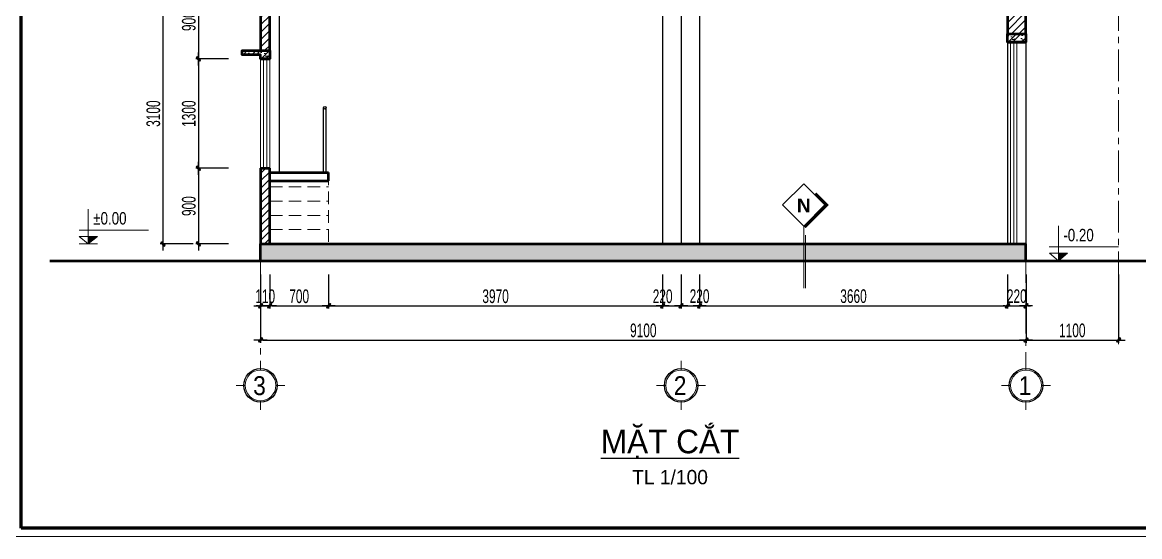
# Model space of a CAD drawing. Header units: millimetres. Extents: x 596422 to 1674380, y -367470 to 58862.
# Drawn here: x 1061434 to 1074717, y -32063 to -25945 of the extents above; entities that cross this region are included whole.
import ezdxf
from ezdxf.enums import TextEntityAlignment as Align

# ---------------------------------------------------------------- set-up
doc = ezdxf.new("R2010")
doc.units = ezdxf.units.MM
doc.header["$LTSCALE"] = 600
doc.header["$MEASUREMENT"] = 0
doc.linetypes.add('CENTER', pattern=[2, 1.25, -0.25, 0.25, -0.25])
doc.linetypes.add('HIDDEN', pattern=[0.375, 0.25, -0.125])
doc.layers.get('0').update_dxf_attribs({"lineweight": 0})
doc.layers.get('Defpoints').update_dxf_attribs({"lineweight": 0})
for name, color, linetype, lineweight in [('EG Dim', 8, 'Continuous', 18), ('EG Text2', 7, 'Continuous', 18), ('ISO', 33, 'Continuous', 15), ('LC Hatch', 252, 'Continuous', 9), ('LC ISO', 153, 'Continuous', 13), ('LC Net manh', 9, 'Continuous', 5), ('LC Net thay', 7, 'Continuous', 25), ('LC Text1', 3, 'Continuous', 20), ('LC Text2', 7, 'Continuous', 25), ('NET KY HIEU', 31, 'Continuous', 20), ('truc', 76, 'CENTER', 9), ('VAT DUNG TV', 253, 'Continuous', 9), ('wall', 30, 'Continuous', 50)]:
    doc.layers.add(name, color=color, linetype=linetype, lineweight=lineweight)
doc.layers.add('Khungten_LCDI', color=7, linetype='Continuous')
doc.layers.add('Kichthuoc', color=9, linetype='Continuous')
doc.styles.add('CHU THUONG', font='chhbg.shx', dxfattribs={"width": 0.8, "height": 220})
doc.styles.add('CHU TO', font='VHARIALB.TTF')
doc.styles.add('EG 1', font='VHAVANB.TTF')
doc.styles.add('HOATBIF', font='hoatbif.shx', dxfattribs={"width": 0.65})
doc.styles.add('Khungten', font='VHAVAN.TTF', dxfattribs={"width": 0.9, "height": 5000})
doc.styles.add('LC 1', font='VHAVANB.TTF')
doc.styles.add('Title', font='VHAVAN.TTF', dxfattribs={"width": 0.8})
doc.dimstyles.new('1-100', dxfattribs={"dimscale": 300, "dimtxt": 1.2, "dimasz": 0.25, "dimexe": 0.5, "dimexo": 0, "dimgap": 0.3, "dimtad": 1, "dimdec": 0, "dimzin": 0, "dimdsep": 46, "dimtxsty": 'HOATBIF', "dimblk1": 'DOT', "dimblk2": 'DOT', "dimsah": 1, "dimcen": -1, "dimdle": 1, "dimclrd": 256, "dimclre": 256, "dimclrt": 4, "dimadec": 3, "dimazin": 2, "dimtfac": 0.333333, "dimtdec": 0, "dimtix": 1, "dimtmove": 2, "dimatfit": 3, "dimldrblk": 'DOT', "dimfxl": 1, "dimtvp": 0.833333, "dimtolj": 1, "dimtzin": 0, "dimarcsym": 0})

# ---------------------------------------------------------------- blocks, each defined once
blk = doc.blocks.new('TTRUC')
at = {"layer": 'ISO'}
for p, q in [((0, 6.37), (0, 10.13)), ((-6.37, 0), (-10.13, 0)), ((6.37, 0), (10.13, 0)), ((0, -6.37), (0, -10.13))]:
    blk.add_line(p, q, dxfattribs=at)
blk.add_circle((0, 0), 6.37, dxfattribs=at)
at = {"layer": 'Kichthuoc'}
blk.add_circle((0, 0), 6.95, dxfattribs=at)
blk = doc.blocks.new('DOT')
at = {"layer": 'Kichthuoc'}
blk.add_line((-3, 0), (3, 0), dxfattribs=at)
at = {"layer": 'Kichthuoc', "color": 4}
blk.add_line((-1, -1), (1, 1), dxfattribs=at)
blk.add_lwpolyline([(0.5, 1), (-1, -0.5), (-0.5, -1), (1, 0.5)], close=True, dxfattribs=at)
blk = doc.blocks.new('*D643')
at = {"layer": 'Defpoints', "color": 0, "transparency": 16777216}
for p in [(1065075, -28946), (1069046, -28945), (1069046, -29317)]:
    blk.add_point(p, dxfattribs=at)
at = {"layer": 'EG Dim', "lineweight": -2, "transparency": 16777216}
for p, q in [((1065075, -28946), (1065075, -29350)), ((1069046, -28945), (1069046, -29350)), ((1065101, -29317), (1069020, -29317))]:
    blk.add_line(p, q, dxfattribs=at)
at = {"layer": 'EG Dim', "lineweight": -2, "transparency": 16777216, "xscale": 26, "yscale": 26, "zscale": 26, "rotation": 180}
blk.add_blockref('DOT', (1065075, -29317), dxfattribs=at)
at = {"layer": 'EG Dim', "lineweight": -2, "transparency": 16777216, "xscale": 26, "yscale": 26, "zscale": 26}
blk.add_blockref('DOT', (1069046, -29317), dxfattribs=at)
at = {"layer": 'EG Dim', "color": 4, "transparency": 16777216, "insert": (1067060, -29204), "char_height": 162.5, "attachment_point": 5, "style": 'HOATBIF'}
blk.add_mtext('\\A1;3970', dxfattribs=at)
blk = doc.blocks.new('_Dot')
at = {"color": 0, "linetype": 'ByBlock', "lineweight": -2}
blk.add_line((-0.5, 0), (-1, 0), dxfattribs=at)
at = {"color": 0, "linetype": 'ByBlock', "const_width": 0.5}
blk.add_lwpolyline([(-0.25, 0, 1), (0.25, 0, 1)], format="xyb", close=True, dxfattribs=at)
blk = doc.blocks.new('*D644')
at = {"layer": 'Defpoints', "color": 0, "transparency": 16777216}
for p in [(1069485, -28945), (1073146, -28945), (1073146, -29317)]:
    blk.add_point(p, dxfattribs=at)
at = {"layer": 'EG Dim', "lineweight": -2, "transparency": 16777216}
for p, q in [((1069485, -28945), (1069485, -29349)), ((1073146, -28945), (1073146, -29349)), ((1069511, -29317), (1073120, -29317))]:
    blk.add_line(p, q, dxfattribs=at)
at = {"layer": 'EG Dim', "lineweight": -2, "transparency": 16777216, "xscale": 26, "yscale": 26, "zscale": 26, "rotation": 180}
blk.add_blockref('DOT', (1069485, -29317), dxfattribs=at)
at = {"layer": 'EG Dim', "lineweight": -2, "transparency": 16777216, "xscale": 26, "yscale": 26, "zscale": 26}
blk.add_blockref('DOT', (1073146, -29317), dxfattribs=at)
at = {"layer": 'EG Dim', "color": 4, "transparency": 16777216, "insert": (1071315, -29203), "char_height": 162.5, "attachment_point": 5, "style": 'HOATBIF'}
blk.add_mtext('\\A1;3660', dxfattribs=at)
blk = doc.blocks.new('*D645')
at = {"layer": 'Defpoints', "color": 0, "transparency": 16777216}
for p in [(1064266, -28946), (1073366, -28945), (1073366, -29724)]:
    blk.add_point(p, dxfattribs=at)
at = {"layer": 'EG Dim', "lineweight": -2, "transparency": 16777216}
for p, q in [((1064266, -28946), (1064266, -29756)), ((1073366, -28945), (1073366, -29756)), ((1064292, -29724), (1073340, -29724))]:
    blk.add_line(p, q, dxfattribs=at)
at = {"layer": 'EG Dim', "lineweight": -2, "transparency": 16777216, "xscale": 26, "yscale": 26, "zscale": 26, "rotation": 180}
blk.add_blockref('DOT', (1064266, -29724), dxfattribs=at)
at = {"layer": 'EG Dim', "lineweight": -2, "transparency": 16777216, "xscale": 26, "yscale": 26, "zscale": 26}
blk.add_blockref('DOT', (1073366, -29724), dxfattribs=at)
at = {"layer": 'EG Dim', "color": 4, "transparency": 16777216, "insert": (1068816, -29610), "char_height": 162.5, "attachment_point": 5, "style": 'HOATBIF'}
blk.add_mtext('\\A1;9100', dxfattribs=at)
blk = doc.blocks.new('*D646')
at = {"layer": 'Defpoints', "color": 0, "transparency": 16777216}
for p in [(1064266, -28946), (1064376, -28946), (1064376, -29317)]:
    blk.add_point(p, dxfattribs=at)
at = {"layer": 'EG Dim', "lineweight": -2, "transparency": 16777216}
for p, q in [((1064266, -28946), (1064266, -29350)), ((1064376, -28946), (1064376, -29350)), ((1064240, -29317), (1064214, -29317)), ((1064266, -29317), (1064376, -29317)), ((1064402, -29317), (1064428, -29317))]:
    blk.add_line(p, q, dxfattribs=at)
at = {"layer": 'EG Dim', "lineweight": -2, "transparency": 16777216, "xscale": 26, "yscale": 26, "zscale": 26}
blk.add_blockref('DOT', (1064266, -29317), dxfattribs=at)
at = {"layer": 'EG Dim', "lineweight": -2, "transparency": 16777216, "xscale": 26, "yscale": 26, "zscale": 26, "rotation": 180}
blk.add_blockref('DOT', (1064376, -29317), dxfattribs=at)
at = {"layer": 'EG Dim', "color": 4, "transparency": 16777216, "insert": (1064321, -29204), "char_height": 162.5, "attachment_point": 5, "style": 'HOATBIF'}
blk.add_mtext('\\A1;110', dxfattribs=at)
blk = doc.blocks.new('*D647')
at = {"layer": 'Defpoints', "color": 0, "transparency": 16777216}
for p in [(1073146, -28945), (1073366, -28945), (1073366, -29317)]:
    blk.add_point(p, dxfattribs=at)
at = {"layer": 'EG Dim', "lineweight": -2, "transparency": 16777216}
for p, q in [((1073146, -28945), (1073146, -29349)), ((1073366, -28945), (1073366, -29349)), ((1073120, -29317), (1073094, -29317)), ((1073146, -29317), (1073366, -29317)), ((1073392, -29317), (1073418, -29317))]:
    blk.add_line(p, q, dxfattribs=at)
at = {"layer": 'EG Dim', "lineweight": -2, "transparency": 16777216, "xscale": 26, "yscale": 26, "zscale": 26}
blk.add_blockref('DOT', (1073146, -29317), dxfattribs=at)
at = {"layer": 'EG Dim', "lineweight": -2, "transparency": 16777216, "xscale": 26, "yscale": 26, "zscale": 26, "rotation": 180}
blk.add_blockref('DOT', (1073366, -29317), dxfattribs=at)
at = {"layer": 'EG Dim', "color": 4, "transparency": 16777216, "insert": (1073256, -29203), "char_height": 162.5, "attachment_point": 5, "style": 'HOATBIF'}
blk.add_mtext('\\A1;220', dxfattribs=at)
blk = doc.blocks.new('*D648')
at = {"layer": 'Defpoints', "color": 0, "transparency": 16777216}
for p in [(1069046, -28945), (1069266, -28945), (1069266, -29317)]:
    blk.add_point(p, dxfattribs=at)
at = {"layer": 'EG Dim', "lineweight": -2, "transparency": 16777216}
for p, q in [((1069046, -28945), (1069046, -29350)), ((1069266, -28945), (1069266, -29350)), ((1069072, -29317), (1069240, -29317))]:
    blk.add_line(p, q, dxfattribs=at)
at = {"layer": 'EG Dim', "lineweight": -2, "transparency": 16777216, "xscale": 26, "yscale": 26, "zscale": 26, "rotation": 180}
blk.add_blockref('DOT', (1069046, -29317), dxfattribs=at)
at = {"layer": 'EG Dim', "lineweight": -2, "transparency": 16777216, "xscale": 26, "yscale": 26, "zscale": 26}
blk.add_blockref('DOT', (1069266, -29317), dxfattribs=at)
at = {"layer": 'EG Dim', "color": 4, "transparency": 16777216, "insert": (1069046, -29204), "char_height": 162.5, "attachment_point": 5, "style": 'HOATBIF'}
blk.add_mtext('\\A1;220', dxfattribs=at)
blk = doc.blocks.new('*D649')
at = {"layer": 'Defpoints', "color": 0, "transparency": 16777216}
for p in [(1064376, -28946), (1065075, -28946), (1065075, -29317)]:
    blk.add_point(p, dxfattribs=at)
at = {"layer": 'EG Dim', "lineweight": -2, "transparency": 16777216}
for p, q in [((1064376, -28946), (1064376, -29350)), ((1065075, -28946), (1065075, -29350)), ((1064402, -29317), (1065049, -29317))]:
    blk.add_line(p, q, dxfattribs=at)
at = {"layer": 'EG Dim', "lineweight": -2, "transparency": 16777216, "xscale": 26, "yscale": 26, "zscale": 26, "rotation": 180}
blk.add_blockref('DOT', (1064376, -29317), dxfattribs=at)
at = {"layer": 'EG Dim', "lineweight": -2, "transparency": 16777216, "xscale": 26, "yscale": 26, "zscale": 26}
blk.add_blockref('DOT', (1065075, -29317), dxfattribs=at)
at = {"layer": 'EG Dim', "color": 4, "transparency": 16777216, "insert": (1064725, -29204), "char_height": 162.5, "attachment_point": 5, "style": 'HOATBIF'}
blk.add_mtext('\\A1;700', dxfattribs=at)
blk = doc.blocks.new('*D650')
at = {"layer": 'Defpoints', "color": 0, "transparency": 16777216}
for p in [(1069266, -28945), (1069485, -28945), (1069485, -29317)]:
    blk.add_point(p, dxfattribs=at)
at = {"layer": 'EG Dim', "lineweight": -2, "transparency": 16777216}
for p, q in [((1069266, -28945), (1069266, -29350)), ((1069485, -28945), (1069485, -29350)), ((1069292, -29317), (1069459, -29317))]:
    blk.add_line(p, q, dxfattribs=at)
at = {"layer": 'EG Dim', "lineweight": -2, "transparency": 16777216, "xscale": 26, "yscale": 26, "zscale": 26, "rotation": 180}
blk.add_blockref('DOT', (1069266, -29317), dxfattribs=at)
at = {"layer": 'EG Dim', "lineweight": -2, "transparency": 16777216, "xscale": 26, "yscale": 26, "zscale": 26}
blk.add_blockref('DOT', (1069485, -29317), dxfattribs=at)
at = {"layer": 'EG Dim', "color": 4, "transparency": 16777216, "insert": (1069485, -29203), "char_height": 162.5, "attachment_point": 5, "style": 'HOATBIF'}
blk.add_mtext('\\A1;220', dxfattribs=at)
blk = doc.blocks.new('LCDI-new')
at = {"layer": 'Defpoints', "lineweight": 0}
blk.add_lwpolyline([(-1626044.71, 488105.01), (-1626044.71, 488402.01), (-1625624.71, 488402.01), (-1625624.71, 488105.01)], close=True, dxfattribs=at)
at = {"layer": 'Khungten_LCDI', "color": 5, "lineweight": 60}
blk.add_lwpolyline([(-1626032.71, 488107.01), (-1626032.71, 488400.01), (-1625626.71, 488400.01), (-1625626.71, 488107.01)], close=True, dxfattribs=at)
at = {"color": 2, "style": 'Title', "width": 1.824646}
for tag, p, p2 in [('TENBANVE1', (-1625663.58, 488164.65), (-1625629.32, 488164.65)), ('TENBANVE2', (-1625663.58, 488157.89), (-1625629.32, 488157.89))]:
    blk.add_attdef(tag, text='', height=2.5, dxfattribs=at).set_placement(p, p2, align=Align.FIT)
at = {"color": 7, "style": 'Khungten', "width": 0.8}
for tag, p in [('REVISION', (-1625637.72, 488146.05)), ('NGAYHT', (-1625637.25, 488137.42))]:
    blk.add_attdef(tag, text='', height=2, dxfattribs=at).set_placement(p, align=Align.CENTER)
at = {"color": 2, "style": 'Title', "width": 0.7}
blk.add_attdef('SOBANVE', text='', height=2.5, dxfattribs=at).set_placement((-1625637.09, 488114.55), align=Align.CENTER)
blk = doc.blocks.new('TIEUDE1')
at = {"layer": 'EG Text2', "color": 7, "style": 'EG 1'}
blk.add_attdef('TIªU§Ò', text='', height=5, dxfattribs=at).set_placement((0, 0), align=Align.BOTTOM_CENTER)
blk.add_attdef('TL', text='', height=3, dxfattribs=at).set_placement((0, -2), align=Align.TOP_CENTER)
blk = doc.blocks.new('*D663')
at = {"layer": 'Defpoints', "color": 0, "transparency": 16777216}
for p in [(1063886, -25481), (1063105, -28581), (1063464, -28581)]:
    blk.add_point(p, dxfattribs=at)
at = {"layer": 'EG Dim', "lineweight": -2, "transparency": 16777216}
for p, q in [((1063886, -25481), (1063073, -25481)), ((1063105, -25507), (1063105, -28555)), ((1063464, -28581), (1063073, -28581))]:
    blk.add_line(p, q, dxfattribs=at)
at = {"layer": 'EG Dim', "lineweight": -2, "transparency": 16777216, "xscale": 26, "yscale": 26, "zscale": 26}
for p, rotation in [((1063105, -25481), 90), ((1063105, -28581), 270)]:
    blk.add_blockref('DOT', p, dxfattribs=dict(at, rotation=rotation))
at = {"layer": 'EG Dim', "color": 4, "transparency": 16777216, "insert": (1062992, -27031), "char_height": 162.5, "attachment_point": 5, "rotation": 90, "style": 'HOATBIF'}
blk.add_mtext('\\A1;3100', dxfattribs=at)
blk = doc.blocks.new('*D666')
at = {"layer": 'Defpoints', "color": 0, "transparency": 16777216}
for p in [(1063886, -27681), (1063528, -28581), (1063886, -28581)]:
    blk.add_point(p, dxfattribs=at)
at = {"layer": 'EG Dim', "lineweight": -2, "transparency": 16777216}
for p, q in [((1063886, -27681), (1063495, -27681)), ((1063528, -27707), (1063528, -28555)), ((1063886, -28581), (1063495, -28581))]:
    blk.add_line(p, q, dxfattribs=at)
at = {"layer": 'EG Dim', "lineweight": -2, "transparency": 16777216, "xscale": 26, "yscale": 26, "zscale": 26}
for p, rotation in [((1063528, -27681), 90), ((1063528, -28581), 270)]:
    blk.add_blockref('DOT', p, dxfattribs=dict(at, rotation=rotation))
at = {"layer": 'EG Dim', "color": 4, "transparency": 16777216, "insert": (1063414, -28131), "char_height": 162.5, "attachment_point": 5, "rotation": 90, "style": 'HOATBIF'}
blk.add_mtext('\\A1;900', dxfattribs=at)
blk = doc.blocks.new('*D667')
at = {"layer": 'Defpoints', "color": 0, "transparency": 16777216}
for p in [(1063886, -26381), (1063528, -27681), (1063886, -27681)]:
    blk.add_point(p, dxfattribs=at)
at = {"layer": 'EG Dim', "lineweight": -2, "transparency": 16777216}
for p, q in [((1063886, -26381), (1063495, -26381)), ((1063528, -26407), (1063528, -27655)), ((1063886, -27681), (1063495, -27681))]:
    blk.add_line(p, q, dxfattribs=at)
at = {"layer": 'EG Dim', "lineweight": -2, "transparency": 16777216, "xscale": 26, "yscale": 26, "zscale": 26}
for p, rotation in [((1063528, -26381), 90), ((1063528, -27681), 270)]:
    blk.add_blockref('DOT', p, dxfattribs=dict(at, rotation=rotation))
at = {"layer": 'EG Dim', "color": 4, "transparency": 16777216, "insert": (1063414, -27031), "char_height": 162.5, "attachment_point": 5, "rotation": 90, "style": 'HOATBIF'}
blk.add_mtext('\\A1;1300', dxfattribs=at)
blk = doc.blocks.new('*D668')
at = {"layer": 'Defpoints', "color": 0, "transparency": 16777216}
for p in [(1063886, -25481), (1063528, -26381), (1063886, -26381)]:
    blk.add_point(p, dxfattribs=at)
at = {"layer": 'EG Dim', "lineweight": -2, "transparency": 16777216}
for p, q in [((1063886, -25481), (1063495, -25481)), ((1063528, -25507), (1063528, -26355)), ((1063886, -26381), (1063495, -26381))]:
    blk.add_line(p, q, dxfattribs=at)
at = {"layer": 'EG Dim', "lineweight": -2, "transparency": 16777216, "xscale": 26, "yscale": 26, "zscale": 26}
for p, rotation in [((1063528, -25481), 90), ((1063528, -26381), 270)]:
    blk.add_blockref('DOT', p, dxfattribs=dict(at, rotation=rotation))
at = {"layer": 'EG Dim', "color": 4, "transparency": 16777216, "insert": (1063414, -25931), "char_height": 162.5, "attachment_point": 5, "rotation": 90, "style": 'HOATBIF'}
blk.add_mtext('\\A1;900', dxfattribs=at)
blk = doc.blocks.new('coss')
at = {"layer": 'NET KY HIEU', "color": 7}
for p, q in [((0, 544), (0, 0)), ((938, 215), (-142, 215)), ((0, 0), (-141, 117)), ((141, 117), (-141, 117)), ((0, 0), (141, 117))]:
    blk.add_line(p, q, dxfattribs=at)
at = {"layer": 'NET KY HIEU', "color": 1, "ltscale": 600}
blk.add_line((142, 0), (-142, 0), dxfattribs=at)
at = {"layer": 'NET KY HIEU', "ltscale": 600}
blk.add_solid([(0, 0), (0, 117), (141, 117)], dxfattribs=at)
at = {"layer": 'NET KY HIEU', "color": 4, "style": 'CHU THUONG', "width": 0.8}
blk.add_attdef('%%P0.000', text='', height=195, dxfattribs=at).set_placement((77, 400), align=Align.MIDDLE_LEFT)
blk = doc.blocks.new('*D683')
at = {"layer": 'Defpoints', "color": 0, "transparency": 16777216}
for p in [(1073366, -28946), (1074466, -28946), (1074466, -29724)]:
    blk.add_point(p, dxfattribs=at)
at = {"layer": 'EG Dim', "lineweight": -2, "transparency": 16777216}
for p, q in [((1073366, -28946), (1073366, -29756)), ((1074466, -28946), (1074466, -29756)), ((1073392, -29724), (1074440, -29724))]:
    blk.add_line(p, q, dxfattribs=at)
at = {"layer": 'EG Dim', "lineweight": -2, "transparency": 16777216, "xscale": 26, "yscale": 26, "zscale": 26, "rotation": 180}
blk.add_blockref('DOT', (1073366, -29724), dxfattribs=at)
at = {"layer": 'EG Dim', "lineweight": -2, "transparency": 16777216, "xscale": 26, "yscale": 26, "zscale": 26}
blk.add_blockref('DOT', (1074466, -29724), dxfattribs=at)
at = {"layer": 'EG Dim', "color": 4, "transparency": 16777216, "insert": (1073916, -29610), "char_height": 162.5, "attachment_point": 5, "style": 'HOATBIF'}
blk.add_mtext('\\A1;1100', dxfattribs=at)
blk = doc.blocks.new('*U238')
at = {"layer": 'NET KY HIEU', "color": 1, "lineweight": -2, "ltscale": 600}
blk.add_line((30, -145), (30, -1009), dxfattribs=at)
blk.add_wipeout([(0, 688), (-344, 344), (0, 0), (344, 344)])
at = {"layer": 'NET KY HIEU', "color": 7, "lineweight": -2, "ltscale": 600}
blk.add_line((0, 0), (0, -1009), dxfattribs=at)
at = {"layer": 'NET KY HIEU', "color": 7, "linetype": 'Continuous', "lineweight": -2}
blk.add_lwpolyline([(0, 0), (344, 344), (0, 688), (-344, 344)], close=True, dxfattribs=at)
at = {"layer": 'NET KY HIEU', "linetype": 'Continuous', "lineweight": -2, "const_width": 44.2}
blk.add_lwpolyline([(16, -16), (375, 344), (188, 532)], dxfattribs=at)
at = {"layer": 'NET KY HIEU', "color": 4, "lineweight": -2, "style": 'CHU TO'}
blk.add_attdef('N1', text='', height=221, dxfattribs=at).set_placement((0, 336), align=Align.MIDDLE)

msp = doc.modelspace()

# ---------------------------------------------------------------- hatches: boundary and pattern name
at = {"layer": 'LC Hatch', "ltscale": 2}
h = msp.add_hatch(dxfattribs=at)
h.set_pattern_fill('ANSI31', color=256, scale=500, double=1)
h.set_pattern_definition([(45, (-570814.09, -217780.35), (-44.1941738, 44.1941738), [])])
h.paths.add_polyline_path([(1073145.6, -26081.1), (1073365.4, -26081.1), (1073365.5, -25581.1), (1073145.6, -25581.1)])
h = msp.add_hatch(dxfattribs=at)
h.set_pattern_fill('ANSI31', color=256, scale=500, double=1)
h.set_pattern_definition([(45, (-579694.17, -217980.35), (-44.1941738, 44.1941738), [])])
h.paths.add_polyline_path([(1064265.5, -26281.1), (1064375.5, -26281.1), (1064375.5, -25781.1), (1064265.5, -25781.1)])
h.paths.add_polyline_path([(1064375.5, -27681.1), (1064265.5, -27681.1), (1064265.5, -28581.1), (1064375.5, -28581.1)])
at = {"layer": 'LC Hatch'}
h = msp.add_hatch(dxfattribs=at)
h.set_pattern_fill('AR-CONC', color=256, scale=20)
h.set_pattern_definition([(50, (346677.31, 200), (143.452037, -12.550427), [15, -165]), (355, (346677.31, 200), (-27.750267, 150.438427), [12, -132]), (100.4514, (346689.27, 198.95), (115.701876, 137.887908), [12.748038, -140.228422]), (46.1842, (346677.31, 240), (213.44821, -33.103803), [22.5, -247.5]), (96.6356, (346695.1, 237.24), (186.93254, 194.823574), [19.12206, -210.3426]), (351.1842, (346677.3, 240), (186.93239, 194.82372), [18, -198]), (21, (346697.31, 230), (119.38141, -80.523778), [15, -165]), (326, (346697.31, 230), (48.663066, 145.03001), [12, -132]), (71.4514, (346707.26, 223.29), (168.044526, 64.5061), [12.748038, -140.228422]), (37.5, (346677.31, 200), (2.431971, 66.5787708), [0, -130.4, 0, -134, 0, -132.5]), (7.5, (346677.31, 200), (52.6139075, 78.8823424), [0, -76.4, 0, -127.4, 0, -50.5]), (327.5, (346632.71, 200), (106.7644872, -4.5109743), [0, -50, 0, -156, 0, -207]), (317.5, (346612.71, 200), (116.637234, 20.020996), [0, -65, 0, -103.6, 0, -147])])
h.paths.add_polyline_path([(1073145.5, -26081.1), (1073145.5, -26131.1), (1073145.6, -26131.1), (1073145.5, -26181.1), (1073365.4, -26181.1), (1073365.4, -26081.1)])
h = msp.add_hatch(dxfattribs=at)
h.set_pattern_fill('THEP', color=256, scale=300)
h.set_pattern_definition([(45, (346677.31, 200), (-79.549513, 79.549513), []), (45, (346730.34, 200), (-79.549513, 79.549513), [])])
h.paths.add_polyline_path([(1073145.5, -26081.1), (1073145.5, -26131.1), (1073145.6, -26131.1), (1073145.5, -26181.1), (1073365.4, -26181.1), (1073365.4, -26081.1)])
h = msp.add_hatch(dxfattribs=at)
h.set_pattern_fill('AR-CONC', color=256, scale=20)
h.set_pattern_definition([(50, (337797.23, 0), (143.452037, -12.550427), [15, -165]), (355, (337797.23, 0), (-27.750267, 150.438427), [12, -132]), (100.4514, (337809.18, -1.05), (115.701876, 137.887908), [12.748038, -140.228422]), (46.1842, (337797.23, 40), (213.44821, -33.103803), [22.5, -247.5]), (96.6356, (337815.02, 37.24), (186.93254, 194.823574), [19.12206, -210.3426]), (351.1842, (337797.23, 40), (186.93239, 194.82372), [18, -198]), (21, (337817.23, 30), (119.38141, -80.523778), [15, -165]), (326, (337817.23, 30), (48.663066, 145.03001), [12, -132]), (71.4514, (337827.18, 23.29), (168.044526, 64.5061), [12.748038, -140.228422]), (37.5, (337797.23, 0), (2.431971, 66.5787708), [0, -130.4, 0, -134, 0, -132.5]), (7.5, (337797.23, 0), (52.6139075, 78.8823424), [0, -76.4, 0, -127.4, 0, -50.5]), (327.5, (337752.63, 0), (106.7644872, -4.5109743), [0, -50, 0, -156, 0, -207]), (317.5, (337732.63, 0), (116.637234, 20.020996), [0, -65, 0, -103.6, 0, -147])])
h.paths.add_polyline_path([(1064375.5, -26331.1), (1064375.5, -26381.1), (1064265.5, -26381.1), (1064265.5, -26331.1), (1064045.5, -26331.1), (1064045.5, -26281.1), (1064375.5, -26281.1)])
h = msp.add_hatch(dxfattribs=at)
h.set_pattern_fill('THEP', color=256, scale=300)
h.set_pattern_definition([(45, (337797.23, 0), (-79.549513, 79.549513), []), (45, (337850.26, 0), (-79.549513, 79.549513), [])])
h.paths.add_polyline_path([(1064375.5, -26331.1), (1064375.5, -26381.1), (1064265.5, -26381.1), (1064265.5, -26331.1), (1064045.5, -26331.1), (1064045.5, -26281.1), (1064375.5, -26281.1)])
h = msp.add_hatch(dxfattribs=at)
h.set_pattern_fill('AR-CONC', color=256, scale=20)
h.set_pattern_definition([(50, (336619.97, 0), (143.452037, -12.550427), [15, -165]), (355, (336619.97, 0), (-27.750267, 150.438427), [12, -132]), (100.4514, (336631.92, -1.05), (115.701876, 137.887908), [12.748038, -140.228422]), (46.1842, (336619.97, 40), (213.44821, -33.103803), [22.5, -247.5]), (96.6356, (336637.75, 37.24), (186.93254, 194.823574), [19.12206, -210.3426]), (351.1842, (336619.97, 40), (186.93239, 194.82372), [18, -198]), (21, (336639.97, 30), (119.38141, -80.523778), [15, -165]), (326, (336639.97, 30), (48.663066, 145.03001), [12, -132]), (71.4514, (336649.91, 23.29), (168.044526, 64.5061), [12.748038, -140.228422]), (37.5, (336619.965, 0), (2.431971, 66.5787708), [0, -130.4, 0, -134, 0, -132.5]), (7.5, (336619.965, 0), (52.6139075, 78.8823424), [0, -76.4, 0, -127.4, 0, -50.5]), (327.5, (336575.365, 0), (106.7644872, -4.5109743), [0, -50, 0, -156, 0, -207]), (317.5, (336555.365, 0), (116.637234, 20.020996), [0, -65, 0, -103.6, 0, -147])])
h.paths.add_polyline_path([(1073365.6, -28581.1), (1064265.5, -28581.1), (1064265.5, -28781.1), (1073365.6, -28780.7)])

# ---------------------------------------------------------------- linework, layer by layer
at = {"layer": 'LC Net manh', "linetype": 'HIDDEN'}
for p, q in [((1065075.5, -27731.1), (1065075.5, -28581.1)), ((1064375.5, -27901.1), (1065075.5, -27901.1)), ((1064375.5, -28071.1), (1065075.5, -28071.1)), ((1064375.5, -28241.1), (1065075.5, -28241.1)), ((1064375.5, -28411.1), (1065075.5, -28411.1))]:
    msp.add_line(p, q, dxfattribs=at)
at = {"layer": 'LC Net thay'}
for p, q in [((1069485.4, -25581.1), (1069485.4, -28581.1)), ((1073145.5, -25581.1), (1073145.5, -28581.1)), ((1073365.5, -25581.1), (1073365.5, -28581.1)), ((1064485.5, -25781.1), (1064485.5, -27731.1)), ((1069045.4, -25781), (1069045.4, -28581.1)), ((1069265.4, -25781), (1069265.4, -28581.1)), ((1065015.5, -27731.1), (1065015.5, -26961.1)), ((1065045.5, -27731.1), (1065045.5, -26961.1))]:
    msp.add_line(p, q, dxfattribs=at)
msp.add_circle((1065030.5, -26961.1), 15, dxfattribs=at)
at = {"layer": 'truc', "ltscale": 0.5}
for p, q in [((1073365.1, -19069.4), (1073365.6, -29972.7)), ((1074465.1, -19069.4), (1074465.6, -29772.7)), ((1064265.1, -19169.4), (1064265.6, -29972.7))]:
    msp.add_line(p, q, dxfattribs=at)
at = {"layer": 'VAT DUNG TV'}
for p, q in [((1073180.5, -26181.1), (1073180.5, -28581.1)), ((1073220.5, -26181.1), (1073220.5, -28581.1)), ((1064300.5, -26381.1), (1064300.5, -27681.1)), ((1064340.5, -26381.1), (1064340.5, -27681.1))]:
    msp.add_line(p, q, dxfattribs=at)
for points in [[(1073145.5, -26181.1), (1073255.5, -26181.1), (1073255.5, -28581.1), (1073145.5, -28581.1)], [(1064265.5, -26381.1), (1064375.5, -26381.1), (1064375.5, -27681.1), (1064265.5, -27681.1)]]:
    msp.add_lwpolyline(points, close=True, dxfattribs=at)
at = {"layer": 'wall'}
for p, q in [((1073145.5, -26181.1), (1073365.5, -26181.1)), ((1064265.4, -26381.1), (1064375.5, -26381.1)), ((1064265.5, -27681.1), (1064375.5, -27681.1)), ((1064375.5, -27731.1), (1065075.5, -27731.1)), ((1065075.5, -27831.1), (1065075.5, -27731.1)), ((1064375.5, -27831.1), (1065075.5, -27831.1)), ((1064265.5, -28581.1), (1073365.6, -28581.1)), ((1064265.6, -28781.1), (1064265.5, -28581.1)), ((1073365.6, -28780.7), (1073365.6, -28581.1)), ((1061759.6, -28782.9), (1064265.6, -28782.9)), ((1064265.6, -28781.1), (1073365.6, -28780.7)), ((1073365.6, -28780.7), (1075871.5, -28780.7))]:
    msp.add_line(p, q, dxfattribs=at)
for points in [[(1073365.6, -26081.1), (1073365.4, -25581.1), (1073145.4, -25581.1), (1073145.6, -26081.1)], [(1064375.5, -26281.1), (1064375.5, -25781.1), (1064265.5, -25781.1), (1064265.5, -26281.1)], [(1064265.5, -27681.1), (1064265.5, -28581.1), (1064375.5, -28581.1), (1064375.5, -27681.1)]]:
    msp.add_lwpolyline(points, dxfattribs=at)
for points in [[(1073365.6, -26131.1), (1073365.6, -26181.1), (1073145.5, -26181.1), (1073145.6, -26131.1), (1073145.5, -26131.1), (1073145.5, -26081.1), (1073365.6, -26081.1)], [(1064375.5, -26331.1), (1064375.5, -26381.1), (1064265.5, -26381.1), (1064265.5, -26331.1), (1064045.5, -26331.1), (1064045.5, -26281.1), (1064375.5, -26281.1)]]:
    msp.add_lwpolyline(points, close=True, dxfattribs=at)

# ---------------------------------------------------------------- block references
ref = msp.add_blockref('coss', (1062218.5, -28581.1), dxfattribs=dict(xscale=0.7619999999999999, yscale=0.7619999999999999, zscale=0.7619999999999999))
ref.add_attrib('%%P0.000', '%%P0.00', dxfattribs={"layer": 'NET KY HIEU', "color": 3, "height": 148.3, "style": 'CHU THUONG', "width": 0.8}).set_placement((1062277.1, -28276), align=Align.MIDDLE_LEFT)
ref = msp.add_blockref('coss', (1073751, -28780.7), dxfattribs=dict(xscale=0.7619999999999999, yscale=0.7619999999999999, zscale=0.7619999999999999))
ref.add_attrib('%%P0.000', '-0.20', dxfattribs={"layer": 'NET KY HIEU', "color": 3, "height": 148.3, "style": 'CHU THUONG', "width": 0.8}).set_placement((1073809.6, -28475.7), align=Align.MIDDLE_LEFT)
at = {"layer": 'Kichthuoc', "xscale": 50.00000000005321, "yscale": 50.00000000005321, "zscale": 50.00000000005321}
msp.add_blockref('LCDI-new', (82363054.1, -24437313), dxfattribs=at)
at = {"layer": 'LC ISO', "xscale": 28.69141044115101, "yscale": 28.69141044115101, "zscale": 28.69141044115101}
for p in [(1064265.6, -30263.4), (1069265.6, -30263.4), (1073365.6, -30263.4)]:
    msp.add_blockref('TTRUC', p, dxfattribs=at)
at = {"layer": 'LC Text2'}
ref = msp.add_blockref('TIEUDE1', (1069134, -31155), dxfattribs=dict(at, xscale=56.93620215211323, yscale=56.93620215211323, zscale=56.93620215211323))
ref.add_attrib('TIªU§Ò', '%%UmÆt c¾t', dxfattribs={"color": 7, "height": 280.38, "style": 'LC 1'}).set_placement((1069134, -31155), align=Align.BOTTOM_CENTER)
ref.add_attrib('TL', 'TL 1/100', dxfattribs={"color": 7, "height": 170.81, "style": 'LC 1'}).set_placement((1069134, -31268.9), align=Align.TOP_CENTER)

# ---------------------------------------------------------------- texts
at = {"layer": 'LC Text1', "ltscale": 0.2, "style": 'LC 1', "width": 0.9}
for s, p in [('3', (1064253.5, -30446.2)), ('2', (1069253.5, -30446.2)), ('1', (1073353.5, -30446.2))]:
    msp.add_text(s, height=224.7, dxfattribs=at).set_placement(p, align=Align.BOTTOM_CENTER)

# ---------------------------------------------------------------- dimensions: what is measured, and where the dimension line sits
at = {"layer": 'EG Dim'}
for base, p1, p2, picture, middle in [((1063105.3, -28581.1), (1063886.3, -25481.1), (1063464, -28581.1), '*D663', (1062991.5, -27031.1)), ((1063527.6, -26381.1), (1063886.3, -25481.1), (1063886.3, -26381.1), '*D668', (1063413.8, -25931.1)), ((1063527.6, -27681.1), (1063886.3, -26381.1), (1063886.3, -27681.1), '*D667', (1063413.8, -27031.1)), ((1063527.6, -28581.1), (1063886.3, -27681.1), (1063886.3, -28581.1), '*D666', (1063413.8, -28131.1))]:
    dim = msp.add_linear_dim(base=base, p1=p1, p2=p2, angle=90, dimstyle='1-100', override={"dimscale": 65, "dimtxt": 2.5, "dimasz": 0.4, "dimgap": 0.5}, dxfattribs=at)
    dim.commit()
    dim.dimension.update_dxf_attribs({"geometry": picture, "text_midpoint": middle})
for base, p1, p2, picture, middle in [((1064375.5, -29317.4), (1064265.5, -28945.8), (1064375.5, -28945.8), '*D646', (1064320.5, -29203.7)), ((1073365.5, -29723.7), (1064265.5, -28945.8), (1073365.5, -28945.3), '*D645', (1068815.5, -29609.9)), ((1065075.4, -29317.4), (1064375.5, -28945.8), (1065075.4, -28945.8), '*D649', (1064725.4, -29203.7)), ((1069045.5, -29317.4), (1065075.4, -28945.8), (1069045.5, -28945.4), '*D643', (1067060.4, -29203.7)), ((1073145.5151, -29316.9953), (1069485.0338, -28945.309), (1073145.5151, -28944.955), '*D644', (1071315.2745, -29203.2453)), ((1073365.5, -29316.6), (1073145.5, -28945), (1073365.5, -28945), '*D647', (1073255.5, -29202.9)), ((1074465.6, -29723.7), (1073365.5, -28945.8), (1074465.6, -28945.6), '*D683', (1073915.5, -29609.9))]:
    dim = msp.add_linear_dim(base=base, p1=p1, p2=p2, dimstyle='1-100', override={"dimscale": 65, "dimtxt": 2.5, "dimasz": 0.4, "dimgap": 0.5}, dxfattribs=at)
    dim.commit()
    dim.dimension.update_dxf_attribs({"geometry": picture, "text_midpoint": middle})
for base, p1, p2, picture, middle in [((1069265.5, -29317.4), (1069045.5, -28945.4), (1069265.5, -28945.4), '*D648', (1069045.5, -29203.7)), ((1069485.0338, -29317.0825), (1069265.5067, -28945.3962), (1069485.0338, -28945.0421), '*D650', (1069485.0338, -29203.3325))]:
    dim = msp.add_linear_dim(base=base, p1=p1, p2=p2, dimstyle='1-100', override={"dimscale": 65, "dimtxt": 2.5, "dimasz": 0.4, "dimgap": 0.5}, dxfattribs=at)
    dim.commit()
    dim.dimension.update_dxf_attribs({"geometry": picture, "text_midpoint": middle, "dimtype": 160})

# ---------------------------------------------------------------- next in the draw order: block references
at = {"xscale": 0.7333333333604968, "yscale": 0.7333333333604968, "zscale": 0.7333333333604968}
msp.add_blockref('*U238', (1070723.8, -28368.9), dxfattribs=at).add_auto_attribs({'N1': 'n'})

doc.saveas('drawing.dxf')
